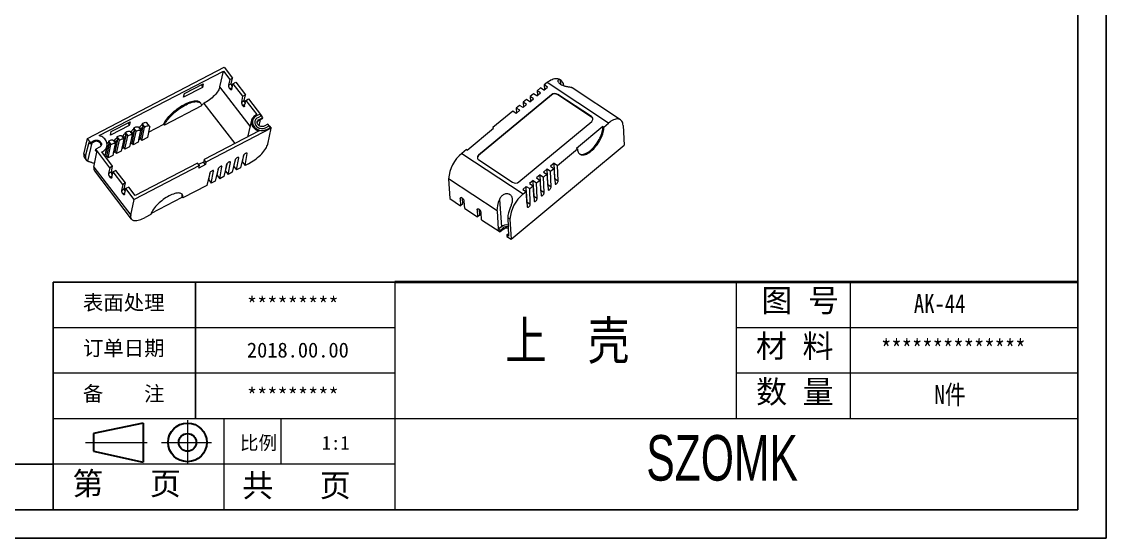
# Model space of a CAD drawing. Header units: inches. Extents: x 3130 to 3809, y 1126 to 1387.
# Drawn here: x 3572.3 to 3809.4, y 1125.7 to 1238.6 of the extents above; entities that cross this region are included whole.
import ezdxf

# ---------------------------------------------------------------- set-up
doc = ezdxf.new("R2010")
doc.units = ezdxf.units.IN
doc.header["$LTSCALE"] = 15
doc.linetypes.add('CENTER2', pattern=[28.575, 19.05, -3.175, 3.175, -3.175])
doc.layers.add('文字', color=81, linetype='Continuous')
for name, color, linetype, lineweight in [('粗实线', 7, 'Continuous', 30), ('细实线', 3, 'Continuous', 9), ('细点划线', 2, 'CENTER2', 9)]:
    doc.layers.add(name, color=color, linetype=linetype, lineweight=lineweight)
doc.styles.get("Standard").update_dxf_attribs({"font": 'txt', "bigfont": 'gbcbig.shx'})
doc.styles.add('宋体', font='', dxfattribs={"width": 0.8, "height": 3.5})
doc.styles.add('长仿宋', font='', dxfattribs={"width": 0.7, "height": 4})
doc.styles.get('宋体').set_extended_font_data('SimSun')
doc.styles.get('长仿宋').set_extended_font_data('SimSun')

msp = doc.modelspace()

# ---------------------------------------------------------------- linework, layer by layer
for p, q in [((3809.392, 1386.93), (3809.392, 1125.657)), ((3803.171, 1380.709), (3803.171, 1131.877)), ((3653.872, 1181.644), (3579.223, 1181.644)), ((3579.223, 1131.877), (3579.223, 1181.644)), ((3610.327, 1151.784), (3610.327, 1181.644)), ((3579.223, 1141.831), (3449.438, 1141.831)), ((3449.438, 1131.877), (3803.171, 1131.877)), ((3439.877, 1125.657), (3809.392, 1125.657)), ((3439.877, 1125.657), (3610.949, 1125.657))]:
    msp.add_line(p, q)
at = {"color": 7, "linetype": 'Continuous', "lineweight": 15}
for p, q in [((3586.692, 1213.075), (3616.607, 1228.643)), ((3616.607, 1228.643), (3618.431, 1226.264)), ((3589.307, 1213.668), (3616.413, 1227.774)), ((3615.664, 1224.321), (3616.413, 1227.774)), ((3616.413, 1227.774), (3617.816, 1225.944)), ((3617.816, 1225.944), (3617.543, 1224.682)), ((3617.816, 1225.944), (3618.431, 1226.264)), ((3618.157, 1225.002), (3618.431, 1226.264)), ((3690.238, 1225.724), (3689.801, 1226.013)), ((3611.822, 1224.207), (3607.724, 1222.074)), ((3607.897, 1222.871), (3611.995, 1225.003)), ((3611.611, 1224.804), (3611.822, 1224.207)), ((3611.995, 1225.003), (3611.822, 1224.207)), ((3617.543, 1224.682), (3618.157, 1225.002)), ((3618.244, 1223.767), (3618.518, 1225.029)), ((3618.518, 1225.029), (3619.133, 1225.349)), ((3618.518, 1225.029), (3620.622, 1222.284)), ((3619.133, 1225.349), (3621.237, 1222.604)), ((3685.745, 1224.094), (3685.017, 1223.489)), ((3685.752, 1223.003), (3685.017, 1223.489)), ((3685.017, 1223.489), (3685.054, 1222.423)), ((3686.48, 1223.608), (3685.745, 1224.094)), ((3686.48, 1223.608), (3687.276, 1224.269)), ((3687.159, 1225.269), (3686.541, 1224.755)), ((3687.276, 1224.269), (3686.541, 1224.755)), ((3686.541, 1224.755), (3686.578, 1223.689)), ((3700.572, 1216.397), (3687.159, 1225.269)), ((3703.214, 1217.142), (3692.672, 1224.114)), ((3607.724, 1222.074), (3607.897, 1222.871)), ((3611.467, 1220.738), (3611.327, 1220.921)), ((3620.622, 1222.284), (3620.349, 1221.022)), ((3620.349, 1221.022), (3620.963, 1221.342)), ((3620.622, 1222.284), (3621.237, 1222.604)), ((3620.963, 1221.342), (3621.237, 1222.604)), ((3621.05, 1220.107), (3621.324, 1221.369)), ((3621.324, 1221.369), (3621.939, 1221.689)), ((3621.324, 1221.369), (3623.709, 1218.258)), ((3621.939, 1221.689), (3624.745, 1218.028)), ((3688.101, 1222.624), (3672.187, 1209.402)), ((3688.107, 1222.524), (3672.193, 1209.302)), ((3682.698, 1221.562), (3681.97, 1220.957)), ((3682.705, 1220.471), (3681.97, 1220.957)), ((3681.97, 1220.957), (3682.007, 1219.892)), ((3683.433, 1221.076), (3682.698, 1221.562)), ((3683.433, 1221.076), (3684.228, 1221.737)), ((3684.222, 1222.828), (3683.493, 1222.223)), ((3684.228, 1221.737), (3683.493, 1222.223)), ((3683.493, 1222.223), (3683.531, 1221.158)), ((3684.957, 1222.342), (3684.222, 1222.828)), ((3684.957, 1222.342), (3685.752, 1223.003)), ((3688.107, 1222.524), (3688.101, 1222.624)), ((3696.863, 1217.84), (3689.513, 1222.701)), ((3689.519, 1222.601), (3689.513, 1222.701)), ((3696.868, 1217.74), (3689.519, 1222.601)), ((3611.637, 1220.202), (3603.534, 1215.985)), ((3611.607, 1220.442), (3612.158, 1220.729)), ((3679.651, 1219.031), (3675.308, 1215.423)), ((3680.386, 1218.544), (3679.651, 1219.031)), ((3680.386, 1218.544), (3681.181, 1219.205)), ((3681.174, 1220.297), (3680.446, 1219.691)), ((3681.181, 1219.205), (3680.446, 1219.691)), ((3680.446, 1219.691), (3680.483, 1218.626)), ((3681.909, 1219.81), (3681.174, 1220.297)), ((3681.909, 1219.81), (3682.705, 1220.471)), ((3591.915, 1214.554), (3596.013, 1216.686)), ((3595.629, 1216.487), (3595.84, 1215.889)), ((3596.013, 1216.686), (3595.84, 1215.889)), ((3598.651, 1216.28), (3598.591, 1216.005)), ((3598.651, 1216.28), (3599.212, 1215.548)), ((3600.268, 1215.765), (3599.707, 1216.497)), ((3600.061, 1214.434), (3603.394, 1216.168)), ((3603.394, 1216.168), (3603.534, 1215.985)), ((3622.58, 1217.031), (3621.656, 1213.349)), ((3623.709, 1218.258), (3623.504, 1218.151)), ((3624.464, 1218.394), (3623.645, 1217.968)), ((3624.745, 1218.028), (3623.925, 1217.602)), ((3624.148, 1216.97), (3624.968, 1217.397)), ((3624.148, 1216.97), (3624.206, 1217.236)), ((3624.206, 1217.236), (3625.025, 1217.662)), ((3624.216, 1215.835), (3624.538, 1217.173)), ((3625.025, 1217.662), (3624.464, 1218.394)), ((3624.968, 1217.397), (3625.025, 1217.662)), ((3626.148, 1216.198), (3625.328, 1215.772)), ((3626.709, 1215.466), (3626.148, 1216.198)), ((3681.007, 1203.569), (3696.921, 1216.791)), ((3696.868, 1217.74), (3696.863, 1217.84)), ((3699.556, 1215.554), (3700.572, 1216.397)), ((3595.84, 1215.889), (3591.742, 1213.757)), ((3591.742, 1213.757), (3591.915, 1214.554)), ((3594.612, 1211.086), (3595.184, 1213.72)), ((3594.963, 1214.361), (3594.903, 1214.086)), ((3594.903, 1214.086), (3595.184, 1213.72)), ((3594.963, 1214.361), (3595.524, 1213.629)), ((3596.012, 1214.586), (3596.573, 1213.854)), ((3596.224, 1214.309), (3596.256, 1214.457)), ((3596.256, 1214.457), (3596.537, 1214.091)), ((3596.456, 1212.046), (3597.028, 1214.679)), ((3596.537, 1214.091), (3596.505, 1213.943)), ((3596.737, 1211.68), (3597.368, 1214.588)), ((3596.807, 1215.32), (3596.747, 1215.045)), ((3596.747, 1215.045), (3597.028, 1214.679)), ((3596.807, 1215.32), (3597.368, 1214.588)), ((3598.252, 1214.471), (3597.762, 1212.213)), ((3597.856, 1215.546), (3598.417, 1214.814)), ((3598.268, 1214.531), (3597.891, 1212.792)), ((3598.068, 1215.269), (3598.1, 1215.416)), ((3598.1, 1215.416), (3598.381, 1215.05)), ((3598.301, 1213.006), (3598.872, 1215.639)), ((3598.381, 1215.05), (3598.349, 1214.903)), ((3598.581, 1212.64), (3599.212, 1215.548)), ((3598.591, 1216.005), (3598.872, 1215.639)), ((3600.301, 1215.537), (3599.811, 1213.28)), ((3624.234, 1214.69), (3612.188, 1208.422)), ((3626.849, 1215.283), (3612.609, 1207.873)), ((3625.609, 1215.406), (3626.428, 1215.832)), ((3625.889, 1215.04), (3626.709, 1215.466)), ((3626.1, 1211.83), (3626.849, 1215.283)), ((3626.428, 1215.832), (3626.849, 1215.283)), ((3669.736, 1210.519), (3675.492, 1215.301)), ((3675.308, 1215.423), (3675.492, 1215.301)), ((3699.372, 1215.675), (3693.616, 1210.893)), ((3699.372, 1215.675), (3699.556, 1215.554)), ((3703.779, 1215.92), (3704.01, 1211.574)), ((3585.942, 1209.622), (3586.692, 1213.075)), ((3586.3, 1209.156), (3587.05, 1212.266)), ((3587.393, 1212.16), (3586.692, 1213.075)), ((3587.05, 1212.266), (3587.336, 1211.894)), ((3587.336, 1211.894), (3588.155, 1212.321)), ((3587.336, 1211.894), (3587.393, 1212.16)), ((3587.393, 1212.16), (3588.213, 1212.586)), ((3588.155, 1212.321), (3588.213, 1212.586)), ((3590.564, 1209.146), (3590.983, 1211.427)), ((3590.924, 1209.167), (3591.496, 1211.8)), ((3591.205, 1208.801), (3591.836, 1211.709)), ((3591.275, 1212.441), (3591.215, 1212.166)), ((3591.215, 1212.166), (3591.496, 1211.8)), ((3591.275, 1212.441), (3591.836, 1211.709)), ((3592.719, 1211.592), (3592.229, 1209.334)), ((3592.323, 1212.667), (3592.885, 1211.935)), ((3592.736, 1211.652), (3592.358, 1209.913)), ((3592.536, 1212.39), (3592.568, 1212.537)), ((3592.568, 1212.537), (3592.848, 1212.171)), ((3592.768, 1210.127), (3593.34, 1212.76)), ((3592.848, 1212.171), (3592.816, 1212.024)), ((3593.049, 1209.761), (3593.68, 1212.669)), ((3593.119, 1213.401), (3593.059, 1213.126)), ((3593.059, 1213.126), (3593.34, 1212.76)), ((3593.119, 1213.401), (3593.68, 1212.669)), ((3594.563, 1212.552), (3594.073, 1210.294)), ((3594.167, 1213.626), (3594.729, 1212.894)), ((3594.58, 1212.612), (3594.203, 1210.873)), ((3594.38, 1213.349), (3594.412, 1213.497)), ((3594.412, 1213.497), (3594.693, 1213.131)), ((3594.693, 1213.131), (3594.661, 1212.983)), ((3594.893, 1210.72), (3595.524, 1213.629)), ((3596.407, 1213.511), (3595.917, 1211.254)), ((3596.044, 1211.836), (3596.047, 1211.833)), ((3596.424, 1213.571), (3596.047, 1211.833)), ((3596.047, 1211.833), (3596.456, 1212.046)), ((3596.456, 1212.046), (3596.737, 1211.68)), ((3597.762, 1212.213), (3596.737, 1211.68)), ((3597.888, 1212.796), (3597.891, 1212.792)), ((3597.891, 1212.792), (3598.301, 1213.006)), ((3598.301, 1213.006), (3598.581, 1212.64)), ((3599.811, 1213.28), (3598.581, 1212.64)), ((3679.292, 1191.037), (3704.01, 1211.574)), ((3585.942, 1209.622), (3586.3, 1209.156)), ((3588.111, 1206.794), (3588.744, 1210.058)), ((3588.458, 1210.43), (3588.516, 1210.696)), ((3588.458, 1210.43), (3588.744, 1210.058)), ((3589.335, 1211.122), (3588.516, 1210.696)), ((3591.602, 1206.67), (3588.516, 1210.696)), ((3589.832, 1210.1), (3590.037, 1210.207)), ((3592.217, 1206.989), (3589.832, 1210.1)), ((3591.004, 1211.212), (3590.608, 1209.387)), ((3590.655, 1209.027), (3590.924, 1209.167)), ((3590.924, 1209.167), (3591.205, 1208.801)), ((3592.229, 1209.334), (3591.205, 1208.801)), ((3592.356, 1209.917), (3592.358, 1209.913)), ((3592.358, 1209.913), (3592.768, 1210.127)), ((3592.768, 1210.127), (3593.049, 1209.761)), ((3594.073, 1210.294), (3593.049, 1209.761)), ((3594.2, 1210.877), (3594.203, 1210.873)), ((3594.203, 1210.873), (3594.612, 1211.086)), ((3594.612, 1211.086), (3594.893, 1210.72)), ((3595.917, 1211.254), (3594.893, 1210.72)), ((3620.83, 1209.324), (3620.182, 1206.63)), ((3620.584, 1207.863), (3620.89, 1209.451)), ((3621.145, 1207.131), (3621.65, 1209.75)), ((3669.552, 1210.64), (3668.536, 1209.796)), ((3668.536, 1209.796), (3681.949, 1200.925)), ((3669.736, 1210.519), (3669.552, 1210.64)), ((3672.193, 1209.302), (3672.187, 1209.402)), ((3689.457, 1207.163), (3693.8, 1210.771)), ((3693.8, 1210.771), (3693.616, 1210.893)), ((3586.059, 1208.803), (3586.398, 1208.361)), ((3588.111, 1206.794), (3596.185, 1196.262)), ((3591.602, 1206.67), (3591.329, 1205.408)), ((3592.217, 1206.989), (3591.602, 1206.67)), ((3591.943, 1205.728), (3592.217, 1206.989)), ((3611.174, 1207.126), (3596.934, 1199.715)), ((3610.754, 1207.675), (3597.128, 1200.584)), ((3611.174, 1207.126), (3610.754, 1207.675)), ((3612.073, 1207.89), (3611.012, 1207.338)), ((3612.493, 1207.341), (3611.059, 1206.595)), ((3611.059, 1206.595), (3611.174, 1207.126)), ((3612.188, 1208.422), (3612.073, 1207.89)), ((3612.493, 1207.341), (3612.073, 1207.89)), ((3612.609, 1207.873), (3612.188, 1208.422)), ((3612.609, 1207.873), (3612.493, 1207.341)), ((3615.613, 1204.252), (3616.117, 1206.871)), ((3617.142, 1207.404), (3616.494, 1204.711)), ((3616.895, 1205.944), (3617.202, 1207.532)), ((3617.457, 1205.212), (3617.962, 1207.831)), ((3618.986, 1208.364), (3618.338, 1205.67)), ((3618.62, 1206.841), (3618.739, 1206.903)), ((3618.739, 1206.903), (3619.046, 1208.491)), ((3618.739, 1206.903), (3619.301, 1206.171)), ((3619.301, 1206.171), (3619.806, 1208.79)), ((3620.182, 1206.63), (3619.301, 1206.171)), ((3620.464, 1207.801), (3620.584, 1207.863)), ((3620.584, 1207.863), (3621.145, 1207.131)), ((3621.893, 1207.52), (3621.145, 1207.131)), ((3672.245, 1208.354), (3679.595, 1203.493)), ((3688.722, 1207.649), (3687.927, 1206.988)), ((3687.927, 1206.988), (3688.662, 1206.502)), ((3688.722, 1207.649), (3689.457, 1207.163)), ((3688.841, 1204.257), (3688.722, 1207.649)), ((3689.576, 1203.77), (3689.457, 1207.163)), ((3588.246, 1205.951), (3596.301, 1195.444)), ((3591.329, 1205.408), (3591.943, 1205.728)), ((3592.03, 1204.493), (3592.304, 1205.754)), ((3592.919, 1206.074), (3592.304, 1205.754)), ((3594.408, 1203.009), (3592.304, 1205.754)), ((3595.023, 1203.329), (3592.919, 1206.074)), ((3613.454, 1205.485), (3612.806, 1202.791)), ((3613.207, 1204.024), (3613.513, 1205.612)), ((3613.768, 1203.292), (3614.273, 1205.911)), ((3615.298, 1206.444), (3614.65, 1203.751)), ((3614.932, 1204.922), (3615.051, 1204.984)), ((3615.051, 1204.984), (3615.357, 1206.572)), ((3615.051, 1204.984), (3615.613, 1204.252)), ((3616.494, 1204.711), (3615.613, 1204.252)), ((3616.776, 1205.881), (3616.895, 1205.944)), ((3616.895, 1205.944), (3617.457, 1205.212)), ((3618.338, 1205.67), (3617.457, 1205.212)), ((3676.222, 1197.262), (3665.649, 1204.255)), ((3665.649, 1204.255), (3665.88, 1199.909)), ((3685.675, 1205.117), (3684.879, 1204.456)), ((3684.879, 1204.456), (3685.614, 1203.97)), ((3685.675, 1205.117), (3686.41, 1204.631)), ((3685.793, 1201.725), (3685.675, 1205.117)), ((3687.199, 1206.383), (3686.403, 1205.722)), ((3686.403, 1205.722), (3687.138, 1205.236)), ((3686.41, 1204.631), (3687.138, 1205.236)), ((3686.528, 1201.239), (3686.41, 1204.631)), ((3687.138, 1205.236), (3687.375, 1201.942)), ((3687.199, 1206.383), (3687.933, 1205.897)), ((3687.317, 1202.991), (3687.199, 1206.383)), ((3687.933, 1205.897), (3688.662, 1206.502)), ((3688.052, 1202.504), (3687.933, 1205.897)), ((3688.662, 1206.502), (3688.899, 1203.208)), ((3688.841, 1204.257), (3689.576, 1203.77)), ((3594.408, 1203.009), (3594.157, 1201.711)), ((3594.157, 1201.711), (3594.771, 1202.031)), ((3595.023, 1203.329), (3594.408, 1203.009)), ((3594.771, 1202.031), (3595.023, 1203.329)), ((3594.836, 1200.833), (3595.11, 1202.094)), ((3595.725, 1202.414), (3595.11, 1202.094)), ((3596.934, 1199.715), (3595.11, 1202.094)), ((3597.128, 1200.584), (3595.725, 1202.414)), ((3612.806, 1202.791), (3607.55, 1200.056)), ((3613.087, 1203.962), (3613.207, 1204.024)), ((3613.207, 1204.024), (3613.768, 1203.292)), ((3614.65, 1203.751), (3613.768, 1203.292)), ((3682.628, 1202.585), (3681.832, 1201.924)), ((3681.832, 1201.924), (3682.567, 1201.438)), ((3682.628, 1202.585), (3683.362, 1202.099)), ((3682.746, 1199.193), (3682.628, 1202.585)), ((3684.151, 1203.851), (3683.356, 1203.19)), ((3683.356, 1203.19), (3684.091, 1202.704)), ((3683.362, 1202.099), (3684.091, 1202.704)), ((3683.481, 1198.707), (3683.362, 1202.099)), ((3684.091, 1202.704), (3684.328, 1199.41)), ((3684.151, 1203.851), (3684.886, 1203.365)), ((3684.27, 1200.459), (3684.151, 1203.851)), ((3684.886, 1203.365), (3685.614, 1203.97)), ((3685.005, 1199.973), (3684.886, 1203.365)), ((3685.614, 1203.97), (3685.851, 1200.676)), ((3687.317, 1202.991), (3688.052, 1202.504)), ((3594.425, 1200.943), (3594.916, 1201.198)), ((3596.185, 1196.262), (3596.934, 1199.715)), ((3600.675, 1196.734), (3607.41, 1200.239)), ((3607.55, 1200.056), (3607.41, 1200.239)), ((3665.88, 1199.909), (3668.268, 1198.329)), ((3668.184, 1199.917), (3668.268, 1198.329)), ((3668.776, 1198.751), (3668.712, 1199.957)), ((3676.762, 1199.74), (3677.189, 1193.761)), ((3681.949, 1200.925), (3682.567, 1201.438)), ((3682.567, 1201.438), (3682.804, 1198.144)), ((3684.27, 1200.459), (3685.005, 1199.973)), ((3685.793, 1201.725), (3686.528, 1201.239)), ((3668.776, 1198.751), (3668.268, 1198.329)), ((3669.187, 1197.721), (3669.072, 1199.337)), ((3669.187, 1197.721), (3671.943, 1195.898)), ((3671.859, 1197.486), (3671.943, 1195.898)), ((3672.451, 1196.32), (3672.386, 1197.533)), ((3676.222, 1197.262), (3676.512, 1193.199)), ((3682.746, 1199.193), (3683.481, 1198.707)), ((3600.583, 1196.431), (3599.354, 1195.791)), ((3672.451, 1196.32), (3671.943, 1195.898)), ((3672.862, 1195.291), (3672.777, 1196.879)), ((3672.862, 1195.291), (3676.904, 1192.617)), ((3679.062, 1195.384), (3678.594, 1195.693)), ((3678.594, 1195.693), (3678.73, 1191.732)), ((3679.062, 1195.384), (3679.292, 1191.037)), ((3677.189, 1193.761), (3676.512, 1193.199)), ((3676.886, 1192.952), (3676.512, 1193.199)), ((3677.563, 1193.514), (3676.886, 1192.952)), ((3676.886, 1192.952), (3676.904, 1192.617)), ((3677.581, 1193.18), (3676.904, 1192.617)), ((3677.563, 1193.514), (3677.581, 1193.18)), ((3678.356, 1191.979), (3678.711, 1192.274)), ((3678.356, 1191.979), (3678.374, 1191.645)), ((3678.73, 1191.732), (3678.356, 1191.979)), ((3678.374, 1191.645), (3679.292, 1191.037))]:
    msp.add_line(p, q, dxfattribs=at)
at = {"color": 8, "linetype": 'Continuous', "lineweight": 15}
for p, q in [((3690.02, 1225.835), (3690.085, 1224.924)), ((3622.253, 1215.727), (3615.664, 1224.321)), ((3618.329, 1224.157), (3617.821, 1223.893)), ((3612.158, 1220.729), (3618.911, 1211.921)), ((3621.135, 1220.497), (3620.627, 1220.233)), ((3586.765, 1208.116), (3587.726, 1212.097)), ((3589.979, 1209.909), (3590.037, 1210.207)), ((3590.955, 1211.276), (3591.004, 1211.212)), ((3621.552, 1209.877), (3621.65, 1209.75)), ((3616.02, 1206.998), (3616.117, 1206.871)), ((3617.864, 1207.958), (3617.962, 1207.831)), ((3619.708, 1208.917), (3619.806, 1208.79)), ((3591.607, 1204.618), (3592.115, 1204.882)), ((3592.261, 1205.555), (3591.984, 1205.915)), ((3614.176, 1206.038), (3614.273, 1205.911)), ((3595.067, 1201.894), (3594.81, 1202.229)), ((3668.429, 1200.12), (3668.184, 1199.917)), ((3672.103, 1197.69), (3671.859, 1197.486))]:
    msp.add_line(p, q, dxfattribs=at)
at = {"color": 7, "linetype": 'Continuous', "lineweight": 15, "flags": 128}
for points in [[(3687.159, 1225.269), (3687.441, 1225.49), (3687.722, 1225.683), (3687.999, 1225.847), (3688.27, 1225.98), (3688.534, 1226.082), (3688.787, 1226.151), (3689.028, 1226.187), (3689.254, 1226.189), (3689.463, 1226.158), (3689.654, 1226.094), (3689.801, 1226.013)], [(3615.664, 1224.321), (3615.607, 1224.118), (3615.52, 1223.902), (3615.406, 1223.674), (3615.264, 1223.437), (3615.097, 1223.193), (3614.906, 1222.945), (3614.692, 1222.694), (3614.458, 1222.444), (3614.206, 1222.196), (3613.938, 1221.954), (3613.658, 1221.719), (3613.367, 1221.493), (3613.069, 1221.279), (3612.766, 1221.08), (3612.461, 1220.896), (3612.158, 1220.729)], [(3618.244, 1223.767), (3618.223, 1223.711), (3618.19, 1223.675), (3618.145, 1223.66), (3618.09, 1223.666), (3618.028, 1223.694), (3617.961, 1223.743), (3617.891, 1223.81), (3617.821, 1223.893)], [(3603.394, 1216.168), (3603.51, 1216.428), (3603.655, 1216.698), (3603.828, 1216.977), (3604.026, 1217.263), (3604.25, 1217.553), (3604.496, 1217.846), (3604.763, 1218.139), (3605.05, 1218.43), (3605.354, 1218.717), (3605.672, 1218.998), (3606.004, 1219.27), (3606.345, 1219.532), (3606.693, 1219.782), (3607.047, 1220.018), (3607.403, 1220.238), (3607.758, 1220.44), (3608.111, 1220.624), (3608.458, 1220.787), (3608.797, 1220.929), (3609.125, 1221.048), (3609.441, 1221.143), (3609.74, 1221.215), (3610.022, 1221.261), (3610.285, 1221.283), (3610.526, 1221.28), (3610.743, 1221.251), (3610.935, 1221.197), (3611.101, 1221.119), (3611.239, 1221.017), (3611.327, 1220.921)], [(3603.534, 1215.985), (3603.651, 1216.245), (3603.796, 1216.515), (3603.968, 1216.794), (3604.167, 1217.08), (3604.39, 1217.37), (3604.636, 1217.663), (3604.904, 1217.956), (3605.19, 1218.247), (3605.494, 1218.534), (3605.813, 1218.815), (3606.144, 1219.087), (3606.485, 1219.349), (3606.834, 1219.599), (3607.187, 1219.835), (3607.543, 1220.055), (3607.899, 1220.257), (3608.251, 1220.441), (3608.598, 1220.604), (3608.937, 1220.746), (3609.266, 1220.865), (3609.581, 1220.96), (3609.881, 1221.032), (3610.163, 1221.078), (3610.425, 1221.1), (3610.666, 1221.097), (3610.883, 1221.068), (3611.075, 1221.014), (3611.241, 1220.936), (3611.379, 1220.834), (3611.489, 1220.708), (3611.568, 1220.56), (3611.618, 1220.391), (3611.637, 1220.202)], [(3621.05, 1220.107), (3621.029, 1220.051), (3620.996, 1220.015), (3620.951, 1220), (3620.896, 1220.006), (3620.834, 1220.034), (3620.767, 1220.083), (3620.697, 1220.15), (3620.627, 1220.233)], [(3598.651, 1216.28), (3598.834, 1216.387), (3599.014, 1216.474), (3599.183, 1216.537), (3599.339, 1216.576), (3599.474, 1216.588), (3599.586, 1216.573), (3599.671, 1216.532), (3599.707, 1216.497)], [(3623.504, 1218.151), (3623.279, 1218.015), (3623.079, 1217.855), (3622.906, 1217.672), (3622.763, 1217.471), (3622.653, 1217.254), (3622.578, 1217.024), (3622.538, 1216.786), (3622.535, 1216.544), (3622.568, 1216.3), (3622.637, 1216.06), (3622.74, 1215.828), (3622.877, 1215.606), (3623.045, 1215.399), (3623.24, 1215.21), (3623.461, 1215.042), (3623.703, 1214.898), (3623.962, 1214.78), (3624.234, 1214.69)], [(3623.645, 1217.968), (3623.432, 1217.838), (3623.244, 1217.684), (3623.084, 1217.507), (3622.956, 1217.312), (3622.862, 1217.101), (3622.803, 1216.88), (3622.781, 1216.651), (3622.795, 1216.42), (3622.847, 1216.19), (3622.934, 1215.967), (3623.055, 1215.753), (3623.208, 1215.553), (3623.39, 1215.371), (3623.598, 1215.21), (3623.828, 1215.073), (3624.075, 1214.963), (3624.335, 1214.881), (3624.603, 1214.83), (3624.874, 1214.81), (3625.143, 1214.821), (3625.406, 1214.864), (3625.656, 1214.937), (3625.889, 1215.04)], [(3623.925, 1217.602), (3623.743, 1217.488), (3623.586, 1217.35), (3623.459, 1217.192), (3623.363, 1217.016), (3623.302, 1216.828), (3623.278, 1216.632), (3623.289, 1216.432), (3623.338, 1216.235), (3623.421, 1216.044), (3623.538, 1215.864), (3623.684, 1215.7), (3623.858, 1215.556), (3624.054, 1215.435), (3624.267, 1215.341), (3624.493, 1215.275), (3624.725, 1215.24), (3624.959, 1215.235), (3625.188, 1215.262), (3625.406, 1215.319), (3625.609, 1215.406)], [(3625.328, 1215.772), (3625.158, 1215.703), (3624.972, 1215.664), (3624.778, 1215.658), (3624.584, 1215.685), (3624.397, 1215.743), (3624.225, 1215.83), (3624.073, 1215.943), (3623.947, 1216.077), (3623.854, 1216.228), (3623.795, 1216.39), (3623.774, 1216.556), (3623.791, 1216.72), (3623.845, 1216.876), (3623.935, 1217.017), (3624.057, 1217.139), (3624.206, 1217.236)], [(3703.779, 1215.92), (3703.751, 1216.187), (3703.698, 1216.43), (3703.619, 1216.647), (3703.515, 1216.836), (3703.388, 1216.996), (3703.238, 1217.125), (3703.067, 1217.222), (3702.876, 1217.287), (3702.666, 1217.318), (3702.44, 1217.315), (3702.2, 1217.28), (3701.947, 1217.211), (3701.683, 1217.109), (3701.412, 1216.975), (3701.134, 1216.811), (3700.854, 1216.618), (3700.572, 1216.397)], [(3594.963, 1214.361), (3595.134, 1214.461), (3595.301, 1214.544), (3595.462, 1214.607), (3595.61, 1214.648), (3595.742, 1214.667), (3595.856, 1214.663), (3595.946, 1214.636), (3596.012, 1214.586)], [(3595.524, 1213.629), (3595.695, 1213.729), (3595.863, 1213.812), (3596.023, 1213.875), (3596.171, 1213.916), (3596.304, 1213.935), (3596.417, 1213.931), (3596.507, 1213.904), (3596.573, 1213.854)], [(3596.807, 1215.32), (3596.978, 1215.421), (3597.145, 1215.504), (3597.306, 1215.567), (3597.454, 1215.608), (3597.587, 1215.627), (3597.7, 1215.623), (3597.79, 1215.595), (3597.856, 1215.546)], [(3597.368, 1214.588), (3597.539, 1214.689), (3597.707, 1214.772), (3597.867, 1214.835), (3598.015, 1214.876), (3598.148, 1214.895), (3598.261, 1214.891), (3598.351, 1214.863), (3598.417, 1214.814)], [(3599.212, 1215.548), (3599.395, 1215.655), (3599.575, 1215.742), (3599.745, 1215.805), (3599.9, 1215.844), (3600.036, 1215.856), (3600.148, 1215.841), (3600.232, 1215.8), (3600.287, 1215.735), (3600.31, 1215.646), (3600.301, 1215.537)], [(3675.308, 1215.423), (3675.31, 1215.15), (3675.31, 1215.15)], [(3693.8, 1210.771), (3693.826, 1210.519), (3693.877, 1210.29), (3693.951, 1210.085), (3694.049, 1209.906), (3694.169, 1209.755), (3694.31, 1209.633), (3694.472, 1209.541), (3694.653, 1209.481), (3694.851, 1209.451), (3695.064, 1209.453), (3695.291, 1209.487), (3695.53, 1209.552), (3695.779, 1209.648), (3696.035, 1209.774), (3696.297, 1209.929), (3696.563, 1210.112), (3696.829, 1210.32), (3697.094, 1210.553), (3697.355, 1210.808), (3697.611, 1211.083), (3697.858, 1211.376), (3698.096, 1211.684), (3698.321, 1212.005), (3698.533, 1212.335), (3698.728, 1212.673), (3698.906, 1213.015), (3699.066, 1213.358), (3699.204, 1213.699), (3699.321, 1214.036), (3699.416, 1214.365), (3699.487, 1214.684), (3699.535, 1214.991), (3699.558, 1215.281), (3699.556, 1215.554)], [(3694.245, 1209.684), (3694.288, 1209.663), (3694.469, 1209.602), (3694.667, 1209.573), (3694.88, 1209.575), (3695.107, 1209.609), (3695.346, 1209.674), (3695.595, 1209.77), (3695.852, 1209.896), (3696.114, 1210.051), (3696.379, 1210.233), (3696.645, 1210.442), (3696.91, 1210.675), (3697.171, 1210.93), (3697.427, 1211.205), (3697.675, 1211.498), (3697.912, 1211.806), (3698.138, 1212.126), (3698.349, 1212.457), (3698.545, 1212.795), (3698.723, 1213.136), (3698.882, 1213.479), (3699.021, 1213.821), (3699.138, 1214.158), (3699.232, 1214.487), (3699.304, 1214.806), (3699.351, 1215.112), (3699.374, 1215.403), (3699.372, 1215.675)], [(3588.213, 1212.586), (3588.384, 1212.655), (3588.569, 1212.694), (3588.763, 1212.7), (3588.957, 1212.673), (3589.144, 1212.616), (3589.317, 1212.528), (3589.468, 1212.415), (3589.594, 1212.281), (3589.687, 1212.13), (3589.746, 1211.968), (3589.767, 1211.802), (3589.75, 1211.638), (3589.696, 1211.483), (3589.606, 1211.341), (3589.484, 1211.219), (3589.335, 1211.122)], [(3590.037, 1210.207), (3590.262, 1210.343), (3590.462, 1210.503), (3590.635, 1210.686), (3590.778, 1210.887), (3590.888, 1211.104), (3590.963, 1211.334), (3591.003, 1211.572), (3591.006, 1211.815), (3590.973, 1212.058), (3590.904, 1212.298), (3590.801, 1212.53), (3590.664, 1212.752), (3590.496, 1212.959), (3590.301, 1213.148), (3590.08, 1213.316), (3589.838, 1213.46), (3589.579, 1213.578), (3589.307, 1213.668)], [(3591.275, 1212.441), (3591.445, 1212.542), (3591.613, 1212.625), (3591.773, 1212.688), (3591.922, 1212.729), (3592.054, 1212.748), (3592.167, 1212.744), (3592.258, 1212.716), (3592.323, 1212.667)], [(3591.836, 1211.709), (3592.007, 1211.81), (3592.174, 1211.893), (3592.335, 1211.955), (3592.483, 1211.997), (3592.616, 1212.016), (3592.729, 1212.012), (3592.819, 1211.984), (3592.885, 1211.935)], [(3593.119, 1213.401), (3593.289, 1213.501), (3593.457, 1213.584), (3593.617, 1213.647), (3593.766, 1213.689), (3593.898, 1213.708), (3594.011, 1213.703), (3594.102, 1213.676), (3594.167, 1213.626)], [(3593.68, 1212.669), (3593.851, 1212.769), (3594.018, 1212.852), (3594.179, 1212.915), (3594.327, 1212.957), (3594.46, 1212.976), (3594.573, 1212.971), (3594.663, 1212.944), (3594.729, 1212.894)], [(3621.893, 1207.52), (3622.235, 1207.708), (3622.579, 1207.914), (3622.922, 1208.137), (3623.26, 1208.375), (3623.591, 1208.627), (3623.912, 1208.889), (3624.22, 1209.16), (3624.513, 1209.437), (3624.788, 1209.719), (3625.042, 1210.002), (3625.274, 1210.284), (3625.482, 1210.564), (3625.663, 1210.837), (3625.817, 1211.103), (3625.942, 1211.358), (3626.036, 1211.602), (3626.1, 1211.83)], [(3621.65, 1209.75), (3621.649, 1209.816), (3621.616, 1209.86), (3621.552, 1209.877), (3621.463, 1209.867), (3621.355, 1209.83), (3621.239, 1209.769), (3621.122, 1209.69), (3621.015, 1209.598), (3620.926, 1209.501), (3620.863, 1209.407), (3620.83, 1209.324)], [(3616.117, 1206.871), (3616.117, 1206.937), (3616.084, 1206.981), (3616.02, 1206.998), (3615.93, 1206.988), (3615.823, 1206.951), (3615.706, 1206.89), (3615.59, 1206.811), (3615.483, 1206.719), (3615.394, 1206.622), (3615.331, 1206.528), (3615.298, 1206.444)], [(3617.962, 1207.831), (3617.961, 1207.897), (3617.928, 1207.94), (3617.864, 1207.958), (3617.774, 1207.948), (3617.667, 1207.911), (3617.55, 1207.85), (3617.434, 1207.77), (3617.327, 1207.679), (3617.238, 1207.582), (3617.175, 1207.488), (3617.142, 1207.404)], [(3619.806, 1208.79), (3619.805, 1208.857), (3619.772, 1208.9), (3619.708, 1208.918), (3619.619, 1208.907), (3619.511, 1208.87), (3619.395, 1208.81), (3619.278, 1208.73), (3619.171, 1208.638), (3619.082, 1208.541), (3619.019, 1208.447), (3618.986, 1208.364)], [(3592.03, 1204.493), (3592.009, 1204.437), (3591.976, 1204.401), (3591.931, 1204.385), (3591.876, 1204.392), (3591.814, 1204.42), (3591.747, 1204.468), (3591.677, 1204.535), (3591.607, 1204.618)], [(3614.273, 1205.911), (3614.273, 1205.978), (3614.239, 1206.021), (3614.175, 1206.038), (3614.086, 1206.028), (3613.979, 1205.991), (3613.862, 1205.931), (3613.746, 1205.851), (3613.639, 1205.759), (3613.55, 1205.662), (3613.487, 1205.568), (3613.454, 1205.485)], [(3688.831, 1204.146), (3688.832, 1204.151), (3688.841, 1204.257)], [(3687.307, 1202.88), (3687.308, 1202.885), (3687.317, 1202.991)], [(3687.375, 1201.942), (3687.394, 1201.859), (3687.438, 1201.806), (3687.505, 1201.786), (3687.589, 1201.802), (3687.683, 1201.852), (3687.779, 1201.932), (3687.87, 1202.036), (3687.949, 1202.155), (3688.008, 1202.279), (3688.043, 1202.399), (3688.052, 1202.504)], [(3688.899, 1203.208), (3688.917, 1203.125), (3688.962, 1203.072), (3689.029, 1203.052), (3689.113, 1203.068), (3689.207, 1203.118), (3689.303, 1203.198), (3689.394, 1203.302), (3689.472, 1203.421), (3689.532, 1203.545), (3689.567, 1203.665), (3689.576, 1203.77)], [(3594.836, 1200.833), (3594.816, 1200.778), (3594.784, 1200.742), (3594.74, 1200.726), (3594.687, 1200.73), (3594.627, 1200.756), (3594.562, 1200.801), (3594.494, 1200.864), (3594.425, 1200.943)], [(3607.55, 1200.056), (3607.58, 1200.257), (3607.581, 1200.44), (3607.551, 1200.605), (3607.492, 1200.749), (3607.403, 1200.873), (3607.286, 1200.973), (3607.142, 1201.051), (3606.971, 1201.104), (3606.775, 1201.133), (3606.557, 1201.138), (3606.317, 1201.117), (3606.058, 1201.073), (3605.782, 1201.004), (3605.491, 1200.911), (3605.188, 1200.796), (3604.876, 1200.659), (3604.557, 1200.501), (3604.233, 1200.324), (3603.908, 1200.13), (3603.585, 1199.919), (3603.265, 1199.694), (3602.953, 1199.457), (3602.649, 1199.209), (3602.358, 1198.953), (3602.082, 1198.691), (3601.823, 1198.425), (3601.582, 1198.158), (3601.363, 1197.891), (3601.167, 1197.627), (3600.996, 1197.369), (3600.85, 1197.118), (3600.733, 1196.877), (3600.643, 1196.647), (3600.583, 1196.431)], [(3668.184, 1199.917), (3668.188, 1199.991), (3668.209, 1200.051), (3668.246, 1200.096), (3668.298, 1200.122), (3668.362, 1200.13), (3668.437, 1200.118), (3668.519, 1200.088), (3668.606, 1200.041)], [(3684.26, 1200.348), (3684.261, 1200.353), (3684.27, 1200.459)], [(3684.328, 1199.41), (3684.346, 1199.327), (3684.391, 1199.274), (3684.458, 1199.254), (3684.542, 1199.27), (3684.635, 1199.32), (3684.732, 1199.4), (3684.823, 1199.504), (3684.901, 1199.623), (3684.961, 1199.747), (3684.996, 1199.867), (3685.005, 1199.973)], [(3685.784, 1201.614), (3685.785, 1201.619), (3685.793, 1201.725)], [(3685.851, 1200.676), (3685.87, 1200.593), (3685.915, 1200.54), (3685.981, 1200.52), (3686.065, 1200.536), (3686.159, 1200.586), (3686.256, 1200.666), (3686.347, 1200.77), (3686.425, 1200.889), (3686.484, 1201.013), (3686.52, 1201.133), (3686.528, 1201.239)], [(3671.859, 1197.486), (3671.863, 1197.562), (3671.885, 1197.623), (3671.924, 1197.667), (3671.977, 1197.693), (3672.044, 1197.699), (3672.122, 1197.685), (3672.207, 1197.652), (3672.296, 1197.601)], [(3682.736, 1199.082), (3682.737, 1199.087), (3682.746, 1199.193)], [(3682.804, 1198.144), (3682.823, 1198.061), (3682.867, 1198.008), (3682.934, 1197.988), (3683.018, 1198.004), (3683.112, 1198.054), (3683.208, 1198.134), (3683.299, 1198.238), (3683.378, 1198.357), (3683.437, 1198.481), (3683.472, 1198.601), (3683.481, 1198.707)], [(3596.185, 1196.262), (3596.152, 1196.05), (3596.152, 1195.856), (3596.183, 1195.681), (3596.246, 1195.528), (3596.34, 1195.398), (3596.464, 1195.291), (3596.617, 1195.209), (3596.798, 1195.153), (3597.005, 1195.122), (3597.236, 1195.117), (3597.49, 1195.139), (3597.764, 1195.186), (3598.057, 1195.259), (3598.364, 1195.357), (3598.685, 1195.479), (3599.016, 1195.624), (3599.354, 1195.791)]]:
    msp.add_lwpolyline(points, dxfattribs=at)
at = {"color": 7, "linetype": 'Continuous', "lineweight": 15}
for centre, radius, start, end in [((3618.722, 1224.655), 1.18, 178.66748, 220.21785), ((3619.293, 1224.97), 1.136, 178.38988, 215.09374), ((3621.529, 1220.995), 1.18, 178.6675, 220.21784), ((3622.099, 1221.31), 1.136, 178.3899, 215.09373), ((3688.863, 1221.639), 1.245, 58.50708, 127.69831), ((3688.868, 1221.539), 1.245, 58.50708, 127.69831), ((3624.501, 1216.257), 0.795, 116.305, 156.03551), ((3696.556, 1217.297), 0.623, 305.74399, 60.56094), ((3696.52, 1217.162), 0.675, 10.12477, 58.97835), ((3595.545, 1213.051), 1.218, 121.81131, 158.51193), ((3595.826, 1212.685), 1.218, 121.81131, 158.51193), ((3597.389, 1214.01), 1.218, 121.81129, 158.51195), ((3597.382, 1213.253), 1.008, 143.37772, 165.13902), ((3597.67, 1213.644), 1.218, 121.81129, 158.51195), ((3599.234, 1214.97), 1.218, 121.8113, 158.51194), ((3599.226, 1214.212), 1.008, 143.37771, 165.1391), ((3599.514, 1214.604), 1.218, 121.8113, 158.51194), ((3588.667, 1211.406), 1.048, 5.83171, 119.20631), ((3592.309, 1210.63), 1.886, 125.46156, 134.46022), ((3592.138, 1210.765), 1.218, 121.81131, 158.51193), ((3593.701, 1212.091), 1.218, 121.81131, 158.51193), ((3593.694, 1211.333), 1.008, 143.37779, 165.13894), ((3593.982, 1211.725), 1.218, 121.81131, 158.51193), ((3595.538, 1212.293), 1.008, 143.37777, 165.13912), ((3586.883, 1209.338), 0.982, 163.24517, 213.01739), ((3673.449, 1203.713), 7.82, 128.92732, 176.02363), ((3672.551, 1208.896), 0.623, 125.74399, 240.56094), ((3672.601, 1208.766), 0.674, 127.27322, 175.98459), ((3592.509, 1205.38), 1.18, 178.6675, 220.21784), ((3593.079, 1205.696), 1.136, 178.3899, 215.09373), ((3595.898, 1202.007), 1.127, 178.7755, 213.3455), ((3680.245, 1204.555), 1.245, 238.50708, 307.69831), ((3595.34, 1201.694), 1.184, 179.14379, 219.35484), ((3606.443, 1200.509), 1.003, 344.40195, 23.83845), ((3668.003, 1199.136), 1.088, 10.65349, 56.3236), ((3686.821, 1194.863), 7.777, 128.78895, 176.16199), ((3671.712, 1196.689), 1.082, 10.08202, 57.34097), ((3678.333, 1192.291), 1.863, 80.28615, 127.86892), ((3678.327, 1192.523), 1.251, 74.52416, 127.62986), ((3678.345, 1192.189), 1.251, 74.81786, 127.62955)]:
    msp.add_arc(centre, radius, start, end, dxfattribs=at)
for centre, major_axis, ratio, start_param, end_param in [((3687.787, 1221.95), (2.442, 3.78), 0.4857383, 5.7490127, 6.3893777), ((3690.158, 1220.382), (2.522, 3.727), 0.4598143, 0.0048263, 0.1162807), ((3589.988, 1211.075), (3.592, 2.71), 0.371556, 2.7168371, 3.3965109), ((3591.799, 1208.713), (3.549, 2.766), 0.4008554, 2.7107697, 3.1384036), ((3679.269, 1199.794), (2.442, 3.78), 0.4857383, 1.8884374, 2.5681112), ((3681.641, 1198.225), (2.522, 3.727), 0.4598143, 1.8985257, 2.5781995)]:
    msp.add_ellipse(centre, major_axis=major_axis, ratio=ratio, start_param=start_param, end_param=end_param, dxfattribs=at)
for points, knots in [([(3690.02, 1225.835), (3689.902, 1225.879), (3689.792, 1225.893), (3689.658, 1225.859), (3689.619, 1225.838), (3689.561, 1225.779), (3689.54, 1225.739), (3689.523, 1225.645), (3689.526, 1225.591), (3689.559, 1225.472), (3689.59, 1225.406), (3689.678, 1225.273), (3689.735, 1225.204), (3689.877, 1225.069), (3689.959, 1225.004), (3690.099, 1224.911), (3690.149, 1224.881), (3690.252, 1224.823), (3690.305, 1224.796), (3690.469, 1224.717), (3690.588, 1224.67), (3690.827, 1224.587), (3690.949, 1224.551), (3691.193, 1224.488), (3691.312, 1224.461), (3691.541, 1224.415), (3691.652, 1224.395), (3691.856, 1224.358), (3691.951, 1224.341), (3692.212, 1224.291), (3692.351, 1224.259), (3692.464, 1224.218)], [0, 0, 0, 0, 0.125, 0.125, 0.1875, 0.1875, 0.25, 0.25, 0.3125, 0.3125, 0.375, 0.375, 0.4375, 0.4375, 0.5, 0.5, 0.53125, 0.53125, 0.5625, 0.5625, 0.625, 0.625, 0.6875, 0.6875, 0.75, 0.75, 0.8125, 0.8125, 0.875, 0.875, 1, 1, 1, 1]), ([(3586.765, 1208.116), (3586.828, 1208.097), (3586.954, 1208.058), (3587.188, 1207.991), (3587.435, 1207.911), (3587.683, 1207.82), (3587.946, 1207.701), (3588.142, 1207.602), (3588.24, 1207.536), (3588.253, 1207.527)], [0, 0, 0, 0, 0.1963778, 0.3924382, 0.5384995, 0.6844263, 0.8314338, 0.9783537, 1, 1, 1, 1]), ([(3679.207, 1198.123), (3679.311, 1198.344), (3679.408, 1198.573), (3679.524, 1198.936), (3679.557, 1199.06), (3679.606, 1199.305), (3679.622, 1199.43), (3679.632, 1199.675), (3679.625, 1199.794), (3679.586, 1200.023), (3679.553, 1200.135), (3679.461, 1200.34), (3679.402, 1200.435), (3679.258, 1200.605), (3679.176, 1200.678), (3679.036, 1200.771), (3678.986, 1200.8), (3678.884, 1200.849), (3678.831, 1200.87), (3678.668, 1200.923), (3678.551, 1200.944), (3678.315, 1200.956), (3678.196, 1200.947), (3677.958, 1200.899), (3677.843, 1200.86), (3677.621, 1200.756), (3677.515, 1200.69), (3677.321, 1200.54), (3677.231, 1200.454), (3676.987, 1200.174), (3676.861, 1199.964), (3676.762, 1199.74)], [0, 0, 0, 0, 0.125, 0.125, 0.1875, 0.1875, 0.25, 0.25, 0.3125, 0.3125, 0.375, 0.375, 0.4375, 0.4375, 0.5, 0.5, 0.53125, 0.53125, 0.5625, 0.5625, 0.625, 0.625, 0.6875, 0.6875, 0.75, 0.75, 0.8125, 0.8125, 0.875, 0.875, 1, 1, 1, 1])]:
    msp.add_open_spline(points, degree=3, knots=knots, dxfattribs=at)
at = {"layer": '粗实线', "color": 7, "lineweight": 40}
msp.add_line((3803.171, 1181.644), (3653.872, 1181.644), dxfattribs=at)
at = {"layer": '粗实线', "color": 7}
for p, q in [((3598.894, 1150.853), (3588.019, 1148.548)), ((3598.894, 1150.853), (3598.894, 1142.33)), ((3588.019, 1148.548), (3588.019, 1144.702)), ((3588.019, 1144.702), (3598.894, 1142.33))]:
    msp.add_line(p, q, dxfattribs=at)
for radius in [4.228, 1.923]:
    msp.add_circle((3608.573, 1146.625), radius, dxfattribs=at)
at = {"layer": '细实线', "color": 7}
for p, q in [((3653.872, 1181.644), (3653.872, 1131.877)), ((3728.522, 1181.644), (3728.522, 1151.784)), ((3753.405, 1181.644), (3753.405, 1151.993)), ((3653.872, 1171.691), (3579.223, 1171.691)), ((3803.171, 1171.691), (3728.522, 1171.691)), ((3653.872, 1161.737), (3579.223, 1161.737)), ((3803.171, 1161.737), (3728.522, 1161.737)), ((3803.171, 1151.784), (3579.223, 1151.784)), ((3616.547, 1151.784), (3616.547, 1131.877)), ((3628.989, 1151.784), (3628.989, 1141.831)), ((3653.872, 1141.831), (3579.223, 1141.831))]:
    msp.add_line(p, q, dxfattribs=at)
at = {"layer": '细点划线', "color": 7}
for p, q in [((3608.573, 1151.492), (3608.573, 1141.831)), ((3586.285, 1146.625), (3599.727, 1146.625)), ((3602.919, 1146.625), (3613.847, 1146.625))]:
    msp.add_line(p, q, dxfattribs=at)

# ---------------------------------------------------------------- texts
at = {"char_height": 3.27331, "width": 1860.38356, "attachment_point": 1}
for s, insert in [('{\\fSimHei|b0|i0|c134|p49;表面处理}', (3585.714, 1178.819)), ('{\\fSimHei|b0|i0|c134|p49;*********}', (3621.565, 1178.398)), ('{\\fSimHei|b0|i0|c134|p49;订单日期}', (3585.714, 1168.866)), ('{\\fSimHei|b0|i0|c134|p49;2018.00.00}', (3621.565, 1168.445)), ('{\\fSimHei|b0|i0|c134|p49;备    注}', (3585.714, 1158.913)), ('{\\fSimHei|b0|i0|c134|p49;*********}', (3621.565, 1158.492))]:
    msp.add_mtext(s, dxfattribs=dict(at, insert=insert))
at = {"layer": '文字', "color": 0, "attachment_point": 1, "style": '宋体'}
for s, insert, char_height, width in [('{\\H1.111x;AK-44}', (3767.331, 1179.044), 3.73248, 43.15166), ('上  壳', (3678.034, 1173.051), 8.2944, 106.04092), ('{\\H1.111x;**************}', (3760.152, 1169.091), 3.73248, 43.15166), ('{\\H1.111x;N件}', (3771.846, 1159.137), 3.73248, 43.15166)]:
    msp.add_mtext(s, dxfattribs=dict(at, insert=insert, char_height=char_height, width=width))
at = {"layer": '粗实线', "insert": (3708.858, 1148.22), "char_height": 9.95328, "width": 111.61619, "attachment_point": 1, "style": '长仿宋'}
msp.add_mtext('{\\fSTXinwei|b0|i0|c134|p2;SZOMK}', dxfattribs=at)
at = {"layer": '细实线', "color": 7, "attachment_point": 1}
for s, insert, char_height, width in [('{\\fSimSun|b0|i0|c134|p54;图 号}', (3733.994, 1180.133), 4.97664, 24.8832), ('{\\fSimSun|b0|i0|c134|p54;材 料   }', (3732.814, 1170.18), 4.97664, 24.8832), ('{\\fSimSun|b0|i0|c134|p54;数 量}', (3732.839, 1160.177), 4.97664, 22.48509), ('{\\fSimSun|b0|i0|c134|p54;比例}', (3620.031, 1148.015), 2.98598, 13.10754), ('{\\fSimSun|b0|i0|c134|p54;1:1}', (3637.916, 1148.015), 2.98598, 13.10754), ('{\\fSimSun|b0|i0|c134|p54;第   页}', (3583.41, 1140.12), 4.97664, 37.3248), ('{\\fSimSun|b0|i0|c134|p54; 共   页}', (3617.157, 1139.697), 4.97664, 37.3248)]:
    msp.add_mtext(s, dxfattribs=dict(at, insert=insert, char_height=char_height, width=width))

doc.saveas('drawing.dxf')
